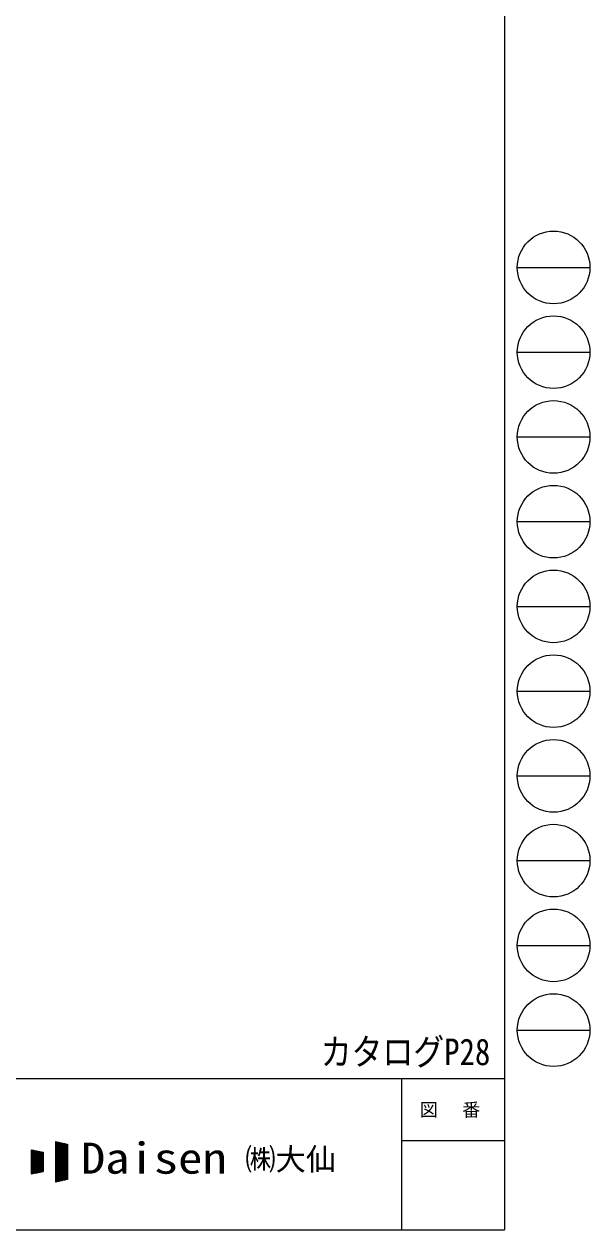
# Model space of a CAD drawing. Units: millimetres at full size, sheet at 1:40; details may follow other scales. Extents: x -11181 to 11305, y -7804 to 7716.
# Drawn here: x 7564 to 11305, y -7804 to 164 of the extents above; entities that cross this region are included whole.
import ezdxf
from ezdxf.enums import TextEntityAlignment as Align

# ---------------------------------------------------------------- set-up
doc = ezdxf.new("R2010")
doc.units = ezdxf.units.MM
doc.header["$LTSCALE"] = 40
doc.layers.add('0-A_寸法', color=6, linetype='Continuous', lineweight=9)
doc.layers.add('F-0_240', color=7, linetype='Continuous', lineweight=9)
doc.styles.add('ＭＳ ゴシック', font='')
doc.styles.get('ＭＳ ゴシック').set_extended_font_data('MS Gothic')

msp = doc.modelspace()

# ---------------------------------------------------------------- linework, layer by layer
at = {"layer": 'F-0_240', "color": 5}
for p, q in [((10739.39, 7716.46), (10739.39, -7803.54)), ((-11180.61, -6803.54), (10739.39, -6803.54)), ((10059.39, -6803.54), (10059.39, -7803.54)), ((10059.39, -7213.54), (10739.39, -7213.54)), ((-11180.61, -7803.54), (10739.39, -7803.54))]:
    msp.add_line(p, q, dxfattribs=at)
at = {"layer": 'F-0_240', "color": 4}
for p, q in [((10824.88, -1443.54), (11304.88, -1443.54)), ((10824.88, -2003.54), (11304.88, -2003.54)), ((10824.88, -2563.54), (11304.88, -2563.54)), ((10824.88, -3123.54), (11304.88, -3123.54)), ((10824.88, -3683.54), (11304.88, -3683.54)), ((10824.88, -4243.54), (11304.88, -4243.54)), ((10824.88, -4803.54), (11304.88, -4803.54)), ((10824.88, -5363.54), (11304.88, -5363.54)), ((10824.88, -5923.54), (11304.88, -5923.54)), ((10824.88, -6483.54), (11304.88, -6483.54))]:
    msp.add_line(p, q, dxfattribs=at)
at = {"layer": 'F-0_240'}
for p, q in [((7770.33, -7220.34), (7850.33, -7237.01)), ((7770.33, -7220.34), (7770.33, -7487.01)), ((7770.33, -7221.44), (7775.6, -7221.44)), ((7770.33, -7225.44), (7794.8, -7225.44)), ((7770.33, -7229.44), (7814, -7229.44)), ((7770.33, -7233.44), (7833.2, -7233.44)), ((7770.33, -7237.44), (7850.33, -7237.44)), ((7770.33, -7241.44), (7850.33, -7241.44)), ((7770.33, -7245.44), (7850.33, -7245.44)), ((7770.33, -7249.44), (7850.33, -7249.44)), ((7772.7, -7486.52), (7772.7, -7220.84)), ((7776.7, -7485.68), (7776.7, -7221.67)), ((7780.7, -7484.85), (7780.7, -7222.5)), ((7784.7, -7484.02), (7784.7, -7223.34)), ((7788.7, -7483.18), (7788.7, -7224.17)), ((7792.7, -7482.35), (7792.7, -7225)), ((7796.7, -7481.52), (7796.7, -7225.84)), ((7800.7, -7480.68), (7800.7, -7226.67)), ((7804.7, -7479.85), (7804.7, -7227.5)), ((7808.7, -7479.02), (7808.7, -7228.34)), ((7812.7, -7478.18), (7812.7, -7229.17)), ((7816.7, -7477.35), (7816.7, -7230)), ((7820.7, -7476.52), (7820.7, -7230.84)), ((7824.7, -7475.68), (7824.7, -7231.67)), ((7828.7, -7474.85), (7828.7, -7232.5)), ((7832.7, -7474.02), (7832.7, -7233.34)), ((7836.7, -7473.18), (7836.7, -7234.17)), ((7840.7, -7472.35), (7840.7, -7235)), ((7844.7, -7471.52), (7844.7, -7235.84)), ((7848.7, -7470.68), (7848.7, -7236.67)), ((7850.33, -7237.01), (7850.33, -7470.34)), ((7610.33, -7273.68), (7690.33, -7290.34)), ((7610.33, -7273.68), (7610.33, -7433.68)), ((7610.33, -7277.44), (7628.4, -7277.44)), ((7610.33, -7281.44), (7647.6, -7281.44)), ((7610.33, -7285.44), (7666.8, -7285.44)), ((7610.33, -7289.44), (7686, -7289.44)), ((7610.33, -7293.44), (7690.33, -7293.44)), ((7610.33, -7297.44), (7690.33, -7297.44)), ((7610.33, -7301.44), (7690.33, -7301.44)), ((7610.33, -7305.44), (7690.33, -7305.44)), ((7610.33, -7309.44), (7690.33, -7309.44)), ((7610.33, -7313.44), (7690.33, -7313.44)), ((7610.33, -7317.44), (7690.33, -7317.44)), ((7610.33, -7321.44), (7690.33, -7321.44)), ((7610.33, -7325.44), (7690.33, -7325.44)), ((7610.33, -7329.44), (7690.33, -7329.44)), ((7612.7, -7433.18), (7612.7, -7274.17)), ((7616.7, -7432.35), (7616.7, -7275)), ((7620.7, -7431.52), (7620.7, -7275.84)), ((7624.7, -7430.68), (7624.7, -7276.67)), ((7628.7, -7429.85), (7628.7, -7277.5)), ((7632.7, -7429.02), (7632.7, -7278.34)), ((7636.7, -7428.18), (7636.7, -7279.17)), ((7640.7, -7427.35), (7640.7, -7280)), ((7644.7, -7426.52), (7644.7, -7280.84)), ((7648.7, -7425.68), (7648.7, -7281.67)), ((7652.7, -7424.85), (7652.7, -7282.5)), ((7656.7, -7424.02), (7656.7, -7283.34)), ((7660.7, -7423.18), (7660.7, -7284.17)), ((7664.7, -7422.35), (7664.7, -7285)), ((7668.7, -7421.52), (7668.7, -7285.84)), ((7672.7, -7420.68), (7672.7, -7286.67)), ((7676.7, -7419.85), (7676.7, -7287.5)), ((7680.7, -7419.02), (7680.7, -7288.34)), ((7684.7, -7418.18), (7684.7, -7289.17)), ((7688.7, -7417.35), (7688.7, -7290)), ((7690.33, -7290.34), (7690.33, -7417.01)), ((7770.33, -7253.44), (7850.33, -7253.44)), ((7770.33, -7257.44), (7850.33, -7257.44)), ((7770.33, -7261.44), (7850.33, -7261.44)), ((7770.33, -7265.44), (7850.33, -7265.44)), ((7770.33, -7269.44), (7850.33, -7269.44)), ((7770.33, -7273.44), (7850.33, -7273.44)), ((7770.33, -7277.44), (7850.33, -7277.44)), ((7770.33, -7281.44), (7850.33, -7281.44)), ((7770.33, -7285.44), (7850.33, -7285.44)), ((7770.33, -7289.44), (7850.33, -7289.44)), ((7770.33, -7293.44), (7850.33, -7293.44)), ((7770.33, -7297.44), (7850.33, -7297.44)), ((7770.33, -7301.44), (7850.33, -7301.44)), ((7770.33, -7305.44), (7850.33, -7305.44)), ((7770.33, -7309.44), (7850.33, -7309.44)), ((7770.33, -7313.44), (7850.33, -7313.44)), ((7770.33, -7317.44), (7850.33, -7317.44)), ((7770.33, -7321.44), (7850.33, -7321.44)), ((7770.33, -7325.44), (7850.33, -7325.44)), ((7770.33, -7329.44), (7850.33, -7329.44)), ((7610.33, -7333.44), (7690.33, -7333.44)), ((7610.33, -7337.44), (7690.33, -7337.44)), ((7610.33, -7341.44), (7690.33, -7341.44)), ((7610.33, -7345.44), (7690.33, -7345.44)), ((7610.33, -7349.44), (7690.33, -7349.44)), ((7610.33, -7353.44), (7690.33, -7353.44)), ((7610.33, -7357.44), (7690.33, -7357.44)), ((7610.33, -7361.44), (7690.33, -7361.44)), ((7610.33, -7365.44), (7690.33, -7365.44)), ((7610.33, -7369.44), (7690.33, -7369.44)), ((7610.33, -7373.44), (7690.33, -7373.44)), ((7610.33, -7377.44), (7690.33, -7377.44)), ((7610.33, -7381.44), (7690.33, -7381.44)), ((7610.33, -7385.44), (7690.33, -7385.44)), ((7610.33, -7389.44), (7690.33, -7389.44)), ((7610.33, -7393.44), (7690.33, -7393.44)), ((7610.33, -7397.44), (7690.33, -7397.44)), ((7610.33, -7401.44), (7690.33, -7401.44)), ((7610.33, -7405.44), (7690.33, -7405.44)), ((7610.33, -7409.44), (7690.33, -7409.44)), ((7770.33, -7333.44), (7850.33, -7333.44)), ((7770.33, -7337.44), (7850.33, -7337.44)), ((7770.33, -7341.44), (7850.33, -7341.44)), ((7770.33, -7345.44), (7850.33, -7345.44)), ((7770.33, -7349.44), (7850.33, -7349.44)), ((7770.33, -7353.44), (7850.33, -7353.44)), ((7770.33, -7357.44), (7850.33, -7357.44)), ((7770.33, -7361.44), (7850.33, -7361.44)), ((7770.33, -7365.44), (7850.33, -7365.44)), ((7770.33, -7369.44), (7850.33, -7369.44)), ((7770.33, -7373.44), (7850.33, -7373.44)), ((7770.33, -7377.44), (7850.33, -7377.44)), ((7770.33, -7381.44), (7850.33, -7381.44)), ((7770.33, -7385.44), (7850.33, -7385.44)), ((7770.33, -7389.44), (7850.33, -7389.44)), ((7770.33, -7393.44), (7850.33, -7393.44)), ((7770.33, -7397.44), (7850.33, -7397.44)), ((7770.33, -7401.44), (7850.33, -7401.44)), ((7770.33, -7405.44), (7850.33, -7405.44)), ((7770.33, -7409.44), (7850.33, -7409.44)), ((7610.33, -7413.44), (7690.33, -7413.44)), ((7610.33, -7433.68), (7690.33, -7417.01)), ((7610.33, -7417.44), (7688.27, -7417.44)), ((7610.33, -7421.44), (7669.07, -7421.44)), ((7610.33, -7425.44), (7649.87, -7425.44)), ((7610.33, -7429.44), (7630.67, -7429.44)), ((7610.33, -7433.44), (7611.47, -7433.44)), ((7770.33, -7413.44), (7850.33, -7413.44)), ((7770.33, -7417.44), (7850.33, -7417.44)), ((7770.33, -7421.44), (7850.33, -7421.44)), ((7770.33, -7425.44), (7850.33, -7425.44)), ((7770.33, -7429.44), (7850.33, -7429.44)), ((7770.33, -7433.44), (7850.33, -7433.44)), ((7770.33, -7437.44), (7850.33, -7437.44)), ((7770.33, -7441.44), (7850.33, -7441.44)), ((7770.33, -7445.44), (7850.33, -7445.44)), ((7770.33, -7449.44), (7850.33, -7449.44)), ((7770.33, -7453.44), (7850.33, -7453.44)), ((7770.33, -7457.44), (7850.33, -7457.44)), ((7770.33, -7461.44), (7850.33, -7461.44)), ((7770.33, -7465.44), (7850.33, -7465.44)), ((7770.33, -7469.44), (7850.33, -7469.44)), ((7850.33, -7470.34), (7770.33, -7487.01)), ((7770.33, -7473.44), (7835.47, -7473.44)), ((7770.33, -7477.44), (7816.27, -7477.44)), ((7770.33, -7481.44), (7797.07, -7481.44)), ((7770.33, -7485.44), (7777.87, -7485.44))]:
    msp.add_line(p, q, dxfattribs=at)
at = {"layer": 'F-0_240', "color": 4}
for centre in [(11064.88, -1443.54), (11064.88, -2003.54), (11064.88, -2563.54), (11064.88, -3123.54), (11064.88, -3683.54), (11064.88, -4243.54), (11064.88, -4803.54), (11064.88, -5363.54), (11064.88, -5923.54), (11064.88, -6483.54)]:
    msp.add_circle(centre, 240, dxfattribs=at)

# ---------------------------------------------------------------- texts
at = {"layer": '0-A_寸法', "color": 7, "style": 'ＭＳ ゴシック', "width": 0.85}
msp.add_text('カタログP28', height=176, dxfattribs=at).set_placement((9524.9, -6767.71), align=Align.BOTTOM_LEFT)
at = {"layer": 'F-0_240', "style": 'ＭＳ ゴシック', "width": 1.15}
msp.add_text('Daisen', height=205.3, dxfattribs=at).set_placement((7939.48, -7493.68), align=Align.BOTTOM_LEFT)
at = {"layer": 'F-0_240', "style": 'ＭＳ ゴシック'}
msp.add_text('㈱大仙\u3000', height=146.6, dxfattribs=at).set_placement((9026.68, -7453.68), align=Align.BOTTOM_LEFT)
at = {"layer": 'F-0_240', "insert": (10179.39, -7063.54), "char_height": 87.98, "attachment_point": 7, "style": 'ＭＳ ゴシック'}
msp.add_mtext('\\T1.17;図\u3000番', dxfattribs=at)

doc.saveas('drawing.dxf')
